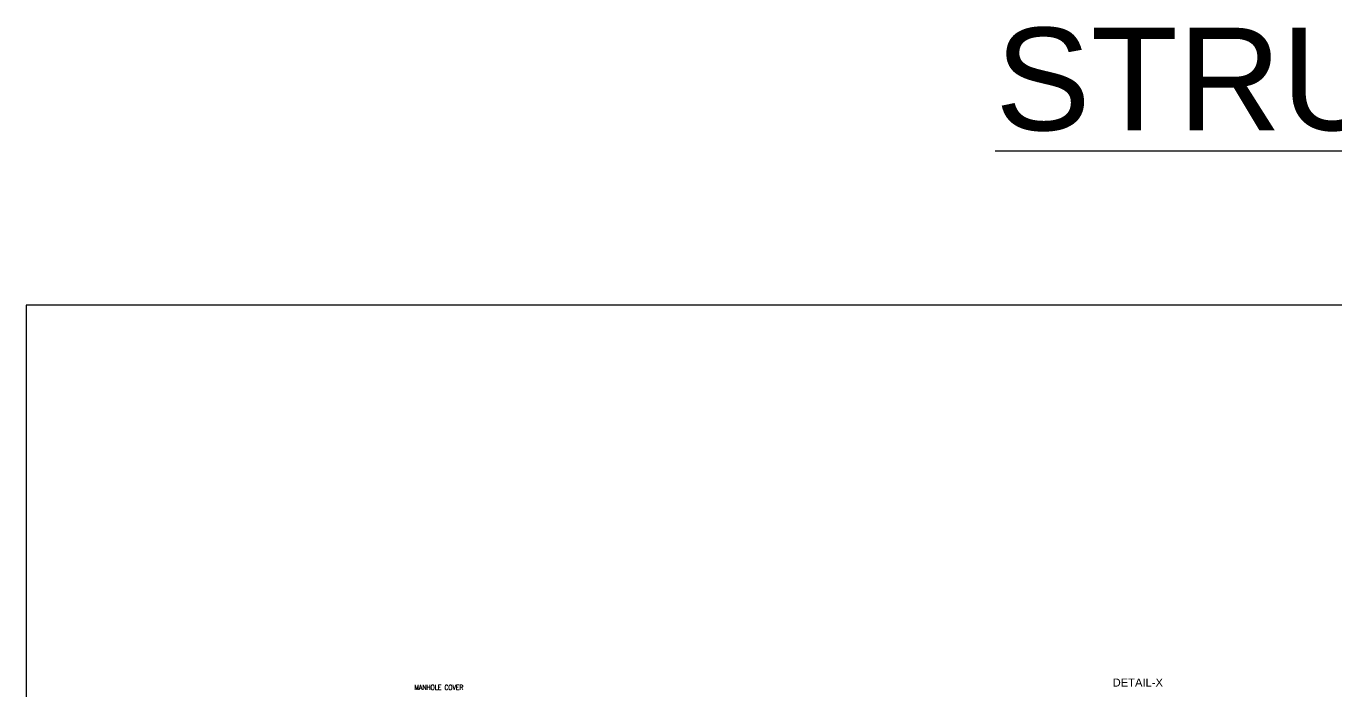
# Model space of a CAD drawing. Extents: x 646443 to 647667, y -185387 to -183933.
# Drawn here: x 646443 to 647057, y -184244 to -183933 of the extents above; entities that cross this region are included whole.
import ezdxf

# ---------------------------------------------------------------- set-up
doc = ezdxf.new("R2010")
doc.units = 0
doc.header["$LTSCALE"] = 20
doc.header["$MEASUREMENT"] = 0
doc.layers.get('DEFPOINTS').update_dxf_attribs({"linetype": 'CONTINUOUS'})
for name, color, linetype in [('A-TYP-DIM', 1, 'CONTINUOUS'), ('HEADING TEXT', 31, 'CONTINUOUS'), ('S-TX-BEAM-HEADING', 5, 'CONTINUOUS')]:
    doc.layers.add(name, color=color, linetype=linetype)
doc.styles.add('arial', font='arial.ttf')
doc.styles.add('rizwan', font='romans.shx', dxfattribs={"width": 0.75})

msp = doc.modelspace()

# ---------------------------------------------------------------- linework, layer by layer
at = {"layer": 'DEFPOINTS'}
msp.add_lwpolyline([(646443.46119, -185386.84809), (647667.16213, -185386.84809), (647667.16213, -184063.6904), (646443.46119, -184063.6904)], close=True, dxfattribs=at)

# ---------------------------------------------------------------- texts
at = {"layer": 'A-TYP-DIM', "color": 2, "ltscale": 1.5, "style": 'rizwan', "width": 0.75}
msp.add_text('MANHOLE COVER', height=2.34375, dxfattribs=at).set_placement((646625.45289, -184243.92054))
at = {"layer": 'HEADING TEXT', "style": 'arial'}
msp.add_text('%%USTRUCTURE', height=48, dxfattribs=at).set_placement((646897.69986, -183981.79907))
at = {"layer": 'S-TX-BEAM-HEADING', "color": 3, "style": 'arial'}
msp.add_text('DETAIL-X', height=3.75, dxfattribs=at).set_placement((646952.74978, -184242.33715))

doc.saveas('drawing.dxf')
